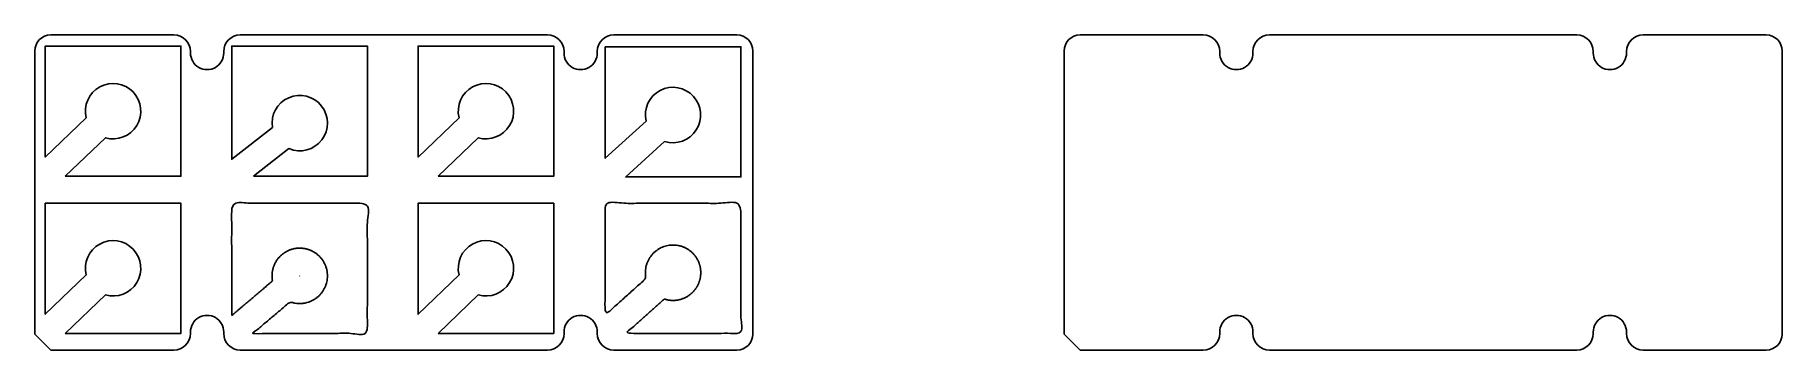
# Model space of a CAD drawing. Extents: x 18207 to 18838, y -4119 to -4005.
import ezdxf

# ---------------------------------------------------------------- set-up
doc = ezdxf.new("R2010")
doc.units = 0
doc.header["$MEASUREMENT"] = 0
doc.layers.add('FSR', color=4, linetype='CONTINUOUS')
doc.layers.add('TAGLIO_TOTALE', color=4, linetype='CONTINUOUS')

msp = doc.modelspace()

# ---------------------------------------------------------------- linework, layer by layer
at = {"layer": 'FSR'}
for p, q in [((18206.79, -4112.96, -27), (18212.54, -4118.71, -27)), ((18578.46, -4112.96, -27), (18584.21, -4118.71, -27))]:
    msp.add_line(p, q, dxfattribs=at)
at = {"layer": 'TAGLIO_TOTALE'}
for p, q in [((18256.95, -4005, -27), (18212.54, -4005, -27)), ((18281.52, -4005, -27), (18280.95, -4005, -27)), ((18391.28, -4005, -27), (18281.52, -4005, -27)), ((18391.84, -4005, -27), (18391.28, -4005, -27)), ((18460.25, -4005, -27), (18415.84, -4005, -27)), ((18628.62, -4005, -27), (18584.21, -4005, -27)), ((18653.19, -4005, -27), (18652.62, -4005, -27)), ((18762.94, -4005, -27), (18653.19, -4005, -27)), ((18763.51, -4005, -27), (18762.94, -4005, -27)), ((18831.92, -4005, -27), (18787.51, -4005, -27)), ((18206.79, -4010.75, -27), (18206.79, -4112.96, -27)), ((18262.95, -4011.5, -27), (18262.95, -4011, -27)), ((18274.95, -4011, -27), (18274.95, -4011.5, -27)), ((18397.84, -4011.5, -27), (18397.84, -4011, -27)), ((18409.84, -4011, -27), (18409.84, -4011.5, -27)), ((18466, -4112.96, -27), (18466, -4010.75, -27)), ((18578.46, -4010.75, -27), (18578.46, -4112.96, -27)), ((18634.62, -4011.5, -27), (18634.62, -4011, -27)), ((18646.62, -4011, -27), (18646.62, -4011.5, -27)), ((18769.51, -4011.5, -27), (18769.51, -4011, -27)), ((18781.51, -4011, -27), (18781.51, -4011.5, -27)), ((18837.67, -4112.96, -27), (18837.67, -4010.75, -27)), ((18302.33, -4092, -27), (18302.41, -4091.93, -27)), ((18262.95, -4112.71, -27), (18262.95, -4112.21, -27)), ((18274.95, -4112.21, -27), (18274.95, -4112.71, -27)), ((18397.84, -4112.71, -27), (18397.84, -4112.21, -27)), ((18409.84, -4112.21, -27), (18409.84, -4112.71, -27)), ((18634.62, -4112.71, -27), (18634.62, -4112.21, -27)), ((18646.62, -4112.21, -27), (18646.62, -4112.71, -27)), ((18769.51, -4112.71, -27), (18769.51, -4112.21, -27)), ((18781.51, -4112.21, -27), (18781.51, -4112.71, -27)), ((18212.54, -4118.71, -27), (18256.95, -4118.71, -27)), ((18280.95, -4118.71, -27), (18391.28, -4118.71, -27)), ((18391.28, -4118.71, -27), (18391.84, -4118.71, -27)), ((18415.84, -4118.71, -27), (18460.25, -4118.71, -27)), ((18584.21, -4118.71, -27), (18628.62, -4118.71, -27)), ((18652.62, -4118.71, -27), (18762.94, -4118.71, -27)), ((18762.94, -4118.71, -27), (18763.51, -4118.71, -27)), ((18787.51, -4118.71, -27), (18831.92, -4118.71, -27))]:
    msp.add_line(p, q, dxfattribs=at)
at = {"layer": 'TAGLIO_TOTALE', "linetype": 'Continuous', "elevation": -27}
for points in [[(18217.73, -4056), (18259.51, -4056), (18259.51, -4009), (18210.51, -4009), (18210.51, -4049.08), (18225.3, -4034.9, -3.735793), (18232.22, -4042.11)], [(18285.72, -4056), (18326.83, -4056), (18326.83, -4009), (18277.83, -4009), (18277.83, -4049.85), (18292.53, -4038.37, -3.86114), (18298.51, -4046.02)], [(18352.36, -4056), (18394.14, -4056), (18394.14, -4009), (18345.14, -4009), (18345.14, -4049.08), (18359.93, -4034.9, -3.735793), (18366.85, -4042.11)], [(18434.16, -4043.41), (18420.11, -4056.25), (18461.72, -4056.25), (18461.72, -4009.25), (18412.72, -4009.25), (18412.72, -4049.5), (18427.45, -4036.06, -3.750078)], [(18217.73, -4112.71), (18259.51, -4112.71), (18259.51, -4065.71), (18210.51, -4065.71), (18210.51, -4105.78), (18225.3, -4091.6, -3.735793), (18232.22, -4098.81)], [(18352.36, -4112.71), (18394.14, -4112.71), (18394.14, -4065.71), (18345.14, -4065.71), (18345.14, -4105.78), (18359.93, -4091.6, -3.735793), (18366.85, -4098.81)]]:
    msp.add_lwpolyline(points, format="xyb", close=True, dxfattribs=at)
at = {"layer": 'TAGLIO_TOTALE'}
for centre, radius, start, end in [((18212.54, -4010.75, -27), 5.75, 90, 180), ((18256.95, -4011, -27), 6, 0, 90), ((18280.95, -4011, -27), 6, 90, 180), ((18391.84, -4011, -27), 6, 0, 90), ((18415.84, -4011, -27), 6, 90, 180), ((18460.25, -4010.75, -27), 5.75, 360, 90), ((18584.21, -4010.75, -27), 5.75, 90, 180), ((18628.62, -4011, -27), 6, 0, 90), ((18652.62, -4011, -27), 6, 90, 180), ((18763.51, -4011, -27), 6, 0, 90), ((18787.51, -4011, -27), 6, 90, 180), ((18831.92, -4010.75, -27), 5.75, 360, 90), ((18268.95, -4011.5, -27), 6, 180, 0.00023), ((18403.84, -4011.5, -27), 6, 179.99977, 0), ((18640.62, -4011.5, -27), 6, 180, 0.00023), ((18775.51, -4011.5, -27), 6, 179.99977, 0), ((18268.95, -4112.21, -27), 6, 359.99977, 180), ((18403.84, -4112.21, -27), 6, 0, 180.00023), ((18640.62, -4112.21, -27), 6, 359.99977, 180), ((18775.51, -4112.21, -27), 6, 0, 180.00023), ((18256.95, -4112.71, -27), 6, 270, 0), ((18280.95, -4112.71, -27), 6, 180, 270), ((18391.84, -4112.71, -27), 6, 270, 0), ((18415.84, -4112.71, -27), 6, 180, 270), ((18460.25, -4112.96, -27), 5.75, 270, 360), ((18628.62, -4112.71, -27), 6, 270, 0), ((18652.62, -4112.71, -27), 6, 180, 270), ((18763.51, -4112.71, -27), 6, 270, 0), ((18787.51, -4112.71, -27), 6, 180, 270), ((18831.92, -4112.96, -27), 5.75, 270, 360)]:
    msp.add_arc(centre, radius, start, end, dxfattribs=at)
for points, weights, knots in [([(18277.83, -4106.25, -27), (18285.21, -4100.01, -27), (18292.58, -4093.78, -27), (18291.16, -4086.21, -27), (18298.12, -4082.9, -27), (18305.07, -4079.59, -27), (18310.05, -4085.48, -27), (18315.02, -4091.36, -27), (18310.6, -4097.67, -27), (18306.18, -4103.98, -27), (18298.95, -4101.32, -27), (18292.21, -4107.01, -27), (18285.47, -4112.71, -27), (18306.15, -4112.71, -27), (18326.83, -4112.71, -27), (18326.83, -4089.21, -27), (18326.83, -4065.71, -27), (18302.33, -4065.71, -27), (18277.83, -4065.71, -27), (18277.83, -4085.98, -27), (18277.83, -4106.25, -27)], [1, 1, 1, 0.792172617888, 1, 0.792172617888, 1, 0.792172617888, 1, 0.792172617888, 1, 1, 1, 1, 1, 1, 1, 1, 1, 1, 1], [0, 0, 0, 1, 1, 2.312871, 2.312871, 3.625742, 3.625742, 4.938613, 4.938613, 6.251485, 6.251485, 7.251485, 7.251485, 8.251485, 8.251485, 9.251485, 9.251485, 10.251485, 10.251485, 11.251485, 11.251485, 11.251485]), ([(18434.06, -4100.3, -26.99), (18441.36, -4102.73, -26.99), (18445.58, -4096.3, -26.99), (18449.8, -4089.88, -26.99), (18444.68, -4084.15, -26.99), (18439.56, -4078.42, -26.99), (18432.7, -4081.89, -26.99), (18425.84, -4085.37, -26.99), (18427.44, -4092.89, -26.99), (18420.08, -4099.47, -27), (18412.72, -4106.04, -27), (18412.72, -4085.88, -27), (18412.72, -4065.71, -27), (18437.22, -4065.71, -27), (18461.72, -4065.71, -27), (18461.72, -4089.21, -27), (18461.72, -4112.71, -27), (18440.95, -4112.71, -27), (18420.18, -4112.71, -27), (18427.12, -4106.5, -27), (18434.06, -4100.3, -27)], [1, 0.792801337044, 1, 0.792801337044, 1, 0.792801337044, 1, 0.792801337044, 1, 1, 1, 1, 1, 1, 1, 1, 1, 1, 1, 1, 1], [0, 0, 0, 1.310809, 1.310809, 2.621619, 2.621619, 3.932428, 3.932428, 5.243238, 5.243238, 6.243238, 6.243238, 7.243238, 7.243238, 8.243238, 8.243238, 9.243238, 9.243238, 10.243238, 10.243238, 11.243238, 11.243238, 11.243238])]:
    msp.add_rational_spline(points, weights, degree=2, knots=knots, dxfattribs=at)

doc.saveas('drawing.dxf')
